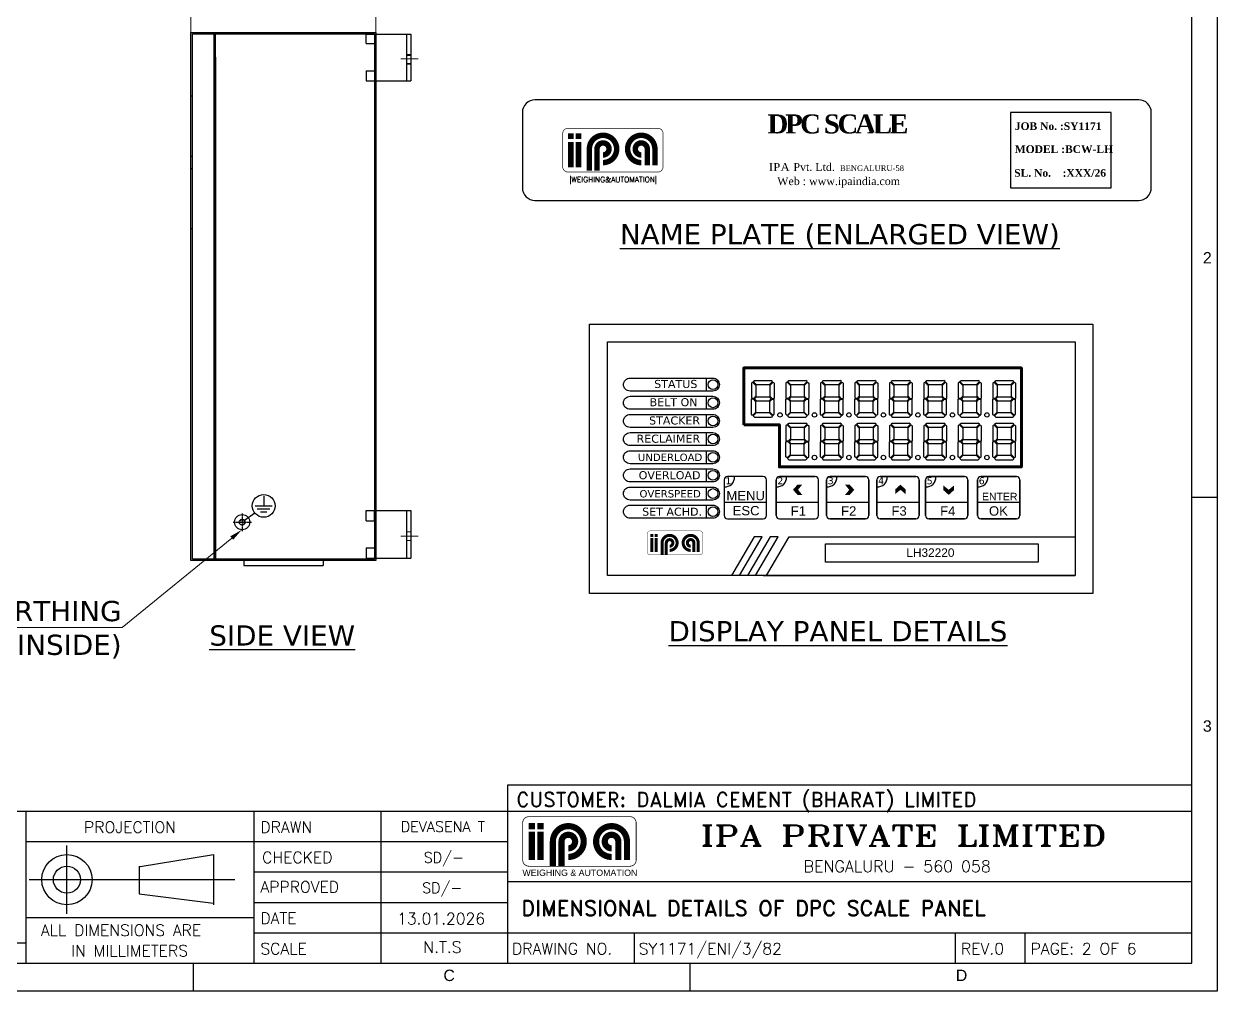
# Model space of a CAD drawing. Header units: inches. Extents: x 784 to 2184505, y 7 to 371504.
# Drawn here: x 287668 to 360582, y 275330 to 334461 of the extents above; entities that cross this region are included whole.
import ezdxf
from ezdxf.enums import TextEntityAlignment as Align
from ezdxf.lldxf.tags import DXFTag

# ---------------------------------------------------------------- set-up
doc = ezdxf.new("R2010")
doc.units = ezdxf.units.IN
doc.header["$MEASUREMENT"] = 0
doc.linetypes.add('ACAD_ISO02W100', pattern=[15, 12, -3])
doc.linetypes.add('CENTER', pattern=[2, 1.25, -0.25, 0.25, -0.25])
for name, color, linetype in [('BEM', 2, 'Continuous'), ('MITTEL', 1, 'CENTER'), ('SHEET', 10, 'Continuous'), ('UNSICHT', 3, 'HIDDEN'), ('ZUBEH', 7, 'Continuous')]:
    doc.layers.add(name, color=color, linetype=linetype)
doc.layers.add('Object', color=2, linetype='Continuous', lineweight=30)
doc.styles.add('R_RomanS', font='romans.shx', dxfattribs={"width": 0.85})
doc.styles.add('ROMAMC', font='romanc.shx', dxfattribs={"height": 7})
doc.styles.add('ROMANC', font='romanc.shx', dxfattribs={"height": 5})
doc.styles.add('ROMAND', font='romand', dxfattribs={"height": 3})
doc.styles.add('ROMANS', font='romans')
doc.styles.add('ROMANT', font='romant', dxfattribs={"width": 1.3, "height": 4})
doc.styles.get("Standard").update_dxf_attribs({"font": 'arial.ttf'})
doc.styles.add('STYLE1', font='verdana.TTF')
tags = doc.linetypes.add('HIDDEN', pattern=[0.375, 0.25, -0.125]).pattern_tags.tags
tags[6:7] = [DXFTag(74, 4), DXFTag(75, 0), DXFTag(340, '0'), DXFTag(46, 1.0), DXFTag(50, 0.0), DXFTag(44, 0.0), DXFTag(45, 0.0)]
tags[4:5] = [DXFTag(74, 4), DXFTag(75, 0), DXFTag(340, '0'), DXFTag(46, 1.0), DXFTag(50, 0.0), DXFTag(44, 0.0), DXFTag(45, 0.0)]
doc.dimstyles.get("Standard").update_dxf_attribs({"dimtxt": 0.18, "dimasz": 0.18, "dimexe": 0.18, "dimexo": 0.0625, "dimgap": 0.09, "dimtad": 0, "dimtih": 1, "dimtoh": 1, "dimdec": 4, "dimzin": 0, "dimdsep": 46, "dimtxsty": 'Standard', "dimcen": 0.09, "dimadec": 0, "dimazin": 0, "dimtfac": 1, "dimtdec": 4, "dimtofl": 0, "dimtmove": 0, "dimatfit": 3, "dimfxl": 1, "dimtolj": 1, "dimtzin": 0, "dimarcsym": 0})

# ---------------------------------------------------------------- blocks, each defined once
blk = doc.blocks.new('*D87')
at = {"layer": 'Defpoints', "color": 0}
for p in [(309176, 336543), (297878, 333937), (309176, 333937)]:
    blk.add_point(p, dxfattribs=at)
at = {"layer": 'SHEET', "color": 253, "linetype": 'Continuous', "lineweight": 9}
for p, q in [((297878, 333937), (297878, 336543)), ((309176, 333937), (309176, 336543))]:
    blk.add_line(p, q, dxfattribs=at)
at = {"layer": 'SHEET', "color": 251, "linetype": 'Continuous', "lineweight": 9}
for p, q in [((298878, 336543), (301435, 336543)), ((308176, 336543), (305619, 336543))]:
    blk.add_line(p, q, dxfattribs=at)
at = {"layer": 'SHEET', "color": 251}
for points in [[(298878, 336710), (298878, 336376), (297878, 336543)], [(308176, 336376), (308176, 336710), (309176, 336543)]]:
    blk.add_solid(points, dxfattribs=at)
at = {"layer": 'SHEET', "color": 0, "insert": (303527, 336543), "char_height": 1000, "attachment_point": 5, "style": 'R_RomanS'}
blk.add_mtext('\\A1;210', dxfattribs=at)
blk = doc.blocks.new('Erdung')
at = {"layer": 'BEM'}
for p, q in [((28.4, 34.2), (28.4, 21.8)), ((17, 21.6), (39.5, 21.6)), ((19.9, 17.7), (36.4, 17.7)), ((3, 2.7), (16.5, 12.4)), ((24, 13.5), (32.5, 13.5))]:
    blk.add_line(p, q, dxfattribs=at)
blk.add_circle((28.4, 21.5), 15, dxfattribs=at)
at = {"layer": 'MITTEL'}
for p, q in [((-12, 0), (12.1, 0)), ((0, 11.5), (0, -11.9))]:
    blk.add_line(p, q, dxfattribs=at)
at = {"layer": 'UNSICHT'}
for radius in [10, 4]:
    blk.add_circle((0, 0), radius, dxfattribs=at)
blk.add_arc((0, 0), 3.25, 257.2292, 167.6328, dxfattribs=at)
blk = doc.blocks.new('DFLKDFK')
at = {"layer": 'ZUBEH', "xscale": 2.107645082612622, "yscale": 2.107645082623166, "zscale": 2.107645082621167}
blk.add_blockref('Erdung', (50122.9, -78903), dxfattribs=at)
blk = doc.blocks.new('zw$637E')
at = {"linetype": 'Continuous', "ltscale": 10}
h = blk.add_hatch(color=0, dxfattribs=at)
h.dxf.hatch_style = 1
h.paths.add_polyline_path([(5369, 2738), (5492, 2600), (5616, 2600), (5504, 2738), (5616, 2876), (5492, 2876)])
h = blk.add_hatch(color=0, dxfattribs=at)
h.dxf.hatch_style = 1
h.paths.add_polyline_path([(6989, 2736), (6866, 2874), (6742, 2874), (6855, 2736), (6742, 2598), (6866, 2598)])
h = blk.add_hatch(color=0, dxfattribs=at)
h.dxf.hatch_style = 1
h.paths.add_polyline_path([(8206, 2871), (8068, 2747), (8068, 2623), (8206, 2736), (8344, 2623), (8344, 2747)])
h = blk.add_hatch(color=0, dxfattribs=at)
h.dxf.hatch_style = 1
h.paths.add_polyline_path([(9481, 2602), (9619, 2726), (9619, 2850), (9481, 2737), (9343, 2850), (9343, 2726)])
for p, q in [((3084, 5343), (3084, 5686)), ((3084, 4863), (3084, 5206)), ((3084, 4384), (3084, 4727)), ((3084, 3905), (3084, 4248)), ((3084, 3425), (3084, 3768)), ((3084, 2946), (3084, 3289)), ((4928, 2999), (4928, 2817)), ((5013, 3085), (5195, 3085)), ((5195, 3085), (5956, 3085)), ((6042, 2056), (6042, 2999)), ((6257, 2999), (6257, 2817)), ((6342, 3085), (6524, 3085)), ((7586, 2999), (7586, 2817)), ((7671, 3085), (7853, 3085)), ((8872, 2999), (8872, 2817)), ((8957, 3085), (9139, 3085)), ((10244, 2999), (10244, 2817)), ((10329, 3085), (10511, 3085)), ((3084, 2467), (3084, 2810)), ((3084, 1987), (3084, 2330)), ((4670, 2399), (3556, 2399)), ((6042, 2399), (4928, 2399)), ((7371, 2399), (6257, 2399)), ((8700, 2399), (7586, 2399)), ((9986, 2399), (8872, 2399)), ((11358, 2399), (10244, 2399)), ((5013, 1970), (5956, 1970)), ((4672, 469), (5270, 1498)), ((5270, 1498), (12816, 1498)), ((4585, 469), (12816, 469))]:
    blk.add_line(p, q)
at = {"color": 242, "linetype": 'Continuous', "ltscale": 10}
for p, q in [((4303, 5579), (4273, 5549)), ((4273, 5549), (4273, 5150)), ((4303, 5579), (4390, 5491)), ((4316, 5593), (4350, 5626)), ((4316, 5593), (4405, 5505)), ((4350, 5626), (4799, 5626)), ((4390, 5491), (4390, 5213)), ((4743, 5505), (4405, 5505)), ((4832, 5593), (4743, 5505)), ((4845, 5579), (4759, 5491)), ((4759, 5491), (4759, 5213)), ((4832, 5593), (4799, 5626)), ((4845, 5579), (4876, 5549)), ((4876, 5549), (4876, 5150)), ((5213, 5579), (5183, 5549)), ((5183, 5549), (5183, 5150)), ((5213, 5579), (5300, 5491)), ((5227, 5593), (5260, 5626)), ((5227, 5593), (5315, 5505)), ((5260, 5626), (5709, 5626)), ((5300, 5491), (5300, 5213)), ((5654, 5505), (5315, 5505)), ((5742, 5593), (5654, 5505)), ((5756, 5579), (5669, 5491)), ((5669, 5491), (5669, 5213)), ((5742, 5593), (5709, 5626)), ((5756, 5579), (5786, 5549)), ((5786, 5549), (5786, 5150)), ((6123, 5579), (6093, 5549)), ((6093, 5549), (6093, 5150)), ((6123, 5579), (6210, 5491)), ((6137, 5593), (6170, 5626)), ((6137, 5593), (6225, 5505)), ((6170, 5626), (6619, 5626)), ((6210, 5491), (6210, 5213)), ((6564, 5505), (6225, 5505)), ((6653, 5593), (6564, 5505)), ((6666, 5579), (6579, 5491)), ((6579, 5491), (6579, 5213)), ((6653, 5593), (6619, 5626)), ((6666, 5579), (6696, 5549)), ((6696, 5549), (6696, 5150)), ((7034, 5579), (7004, 5549)), ((7004, 5549), (7004, 5150)), ((7034, 5579), (7121, 5491)), ((7047, 5593), (7081, 5626)), ((7047, 5593), (7136, 5505)), ((7081, 5626), (7530, 5626)), ((7121, 5491), (7121, 5213)), ((7474, 5505), (7136, 5505)), ((7563, 5593), (7474, 5505)), ((7577, 5579), (7490, 5491)), ((7490, 5491), (7490, 5213)), ((7563, 5593), (7530, 5626)), ((7577, 5579), (7607, 5549)), ((7607, 5549), (7607, 5150)), ((7944, 5579), (7914, 5549)), ((7914, 5549), (7914, 5150)), ((7944, 5579), (8031, 5491)), ((7958, 5593), (7991, 5626)), ((7958, 5593), (8046, 5505)), ((7991, 5626), (8440, 5626)), ((8031, 5491), (8031, 5213)), ((8385, 5505), (8046, 5505)), ((8473, 5593), (8385, 5505)), ((8487, 5579), (8400, 5491)), ((8400, 5491), (8400, 5213)), ((8473, 5593), (8440, 5626)), ((8487, 5579), (8517, 5549)), ((8517, 5549), (8517, 5150)), ((8854, 5579), (8824, 5549)), ((8824, 5549), (8824, 5150)), ((8854, 5579), (8941, 5491)), ((8868, 5593), (8901, 5626)), ((8868, 5593), (8957, 5505)), ((8901, 5626), (9350, 5626)), ((8941, 5491), (8941, 5213)), ((9295, 5505), (8957, 5505)), ((9384, 5593), (9295, 5505)), ((9397, 5579), (9310, 5491)), ((9310, 5491), (9310, 5213)), ((9384, 5593), (9350, 5626)), ((9397, 5579), (9427, 5549)), ((9427, 5549), (9427, 5150)), ((9765, 5579), (9735, 5549)), ((9735, 5549), (9735, 5150)), ((9765, 5579), (9852, 5491)), ((9778, 5593), (9812, 5626)), ((9778, 5593), (9867, 5505)), ((9812, 5626), (10261, 5626)), ((9852, 5491), (9852, 5213)), ((10205, 5505), (9867, 5505)), ((10294, 5593), (10205, 5505)), ((10308, 5579), (10221, 5491)), ((10221, 5491), (10221, 5213)), ((10294, 5593), (10261, 5626)), ((10308, 5579), (10338, 5549)), ((10338, 5549), (10338, 5150)), ((10675, 5579), (10645, 5549)), ((10645, 5549), (10645, 5150)), ((10675, 5579), (10762, 5491)), ((10689, 5593), (10722, 5626)), ((10689, 5593), (10777, 5505)), ((10722, 5626), (11171, 5626)), ((10762, 5491), (10762, 5213)), ((11116, 5505), (10777, 5505)), ((11204, 5593), (11116, 5505)), ((11218, 5579), (11131, 5491)), ((11131, 5491), (11131, 5213)), ((11204, 5593), (11171, 5626)), ((11218, 5579), (11248, 5549)), ((11248, 5549), (11248, 5150)), ((4332, 5150), (4273, 5150)), ((4332, 5132), (4273, 5132)), ((4273, 4733), (4273, 5132)), ((4390, 5213), (4332, 5150)), ((4390, 5069), (4332, 5132)), ((4405, 5195), (4356, 5141)), ((4405, 5087), (4356, 5141)), ((4390, 4791), (4390, 5069)), ((4405, 5195), (4743, 5195)), ((4405, 5087), (4743, 5087)), ((4743, 5195), (4792, 5141)), ((4743, 5087), (4792, 5141)), ((4759, 5213), (4816, 5150)), ((4759, 5069), (4816, 5132)), ((4759, 4791), (4759, 5069)), ((4816, 5150), (4876, 5150)), ((4816, 5132), (4876, 5132)), ((4876, 4733), (4876, 5132)), ((5243, 5150), (5183, 5150)), ((5243, 5132), (5183, 5132)), ((5183, 4733), (5183, 5132)), ((5300, 5213), (5243, 5150)), ((5300, 5069), (5243, 5132)), ((5315, 5195), (5267, 5141)), ((5315, 5087), (5267, 5141)), ((5300, 4791), (5300, 5069)), ((5315, 5195), (5654, 5195)), ((5315, 5087), (5654, 5087)), ((5654, 5195), (5702, 5141)), ((5654, 5087), (5702, 5141)), ((5669, 5213), (5726, 5150)), ((5669, 5069), (5726, 5132)), ((5669, 4791), (5669, 5069)), ((5726, 5150), (5786, 5150)), ((5726, 5132), (5786, 5132)), ((5786, 4733), (5786, 5132)), ((6153, 5150), (6093, 5150)), ((6153, 5132), (6093, 5132)), ((6093, 4733), (6093, 5132)), ((6210, 5213), (6153, 5150)), ((6210, 5069), (6153, 5132)), ((6225, 5195), (6177, 5141)), ((6225, 5087), (6177, 5141)), ((6210, 4791), (6210, 5069)), ((6225, 5195), (6564, 5195)), ((6225, 5087), (6564, 5087)), ((6564, 5195), (6613, 5141)), ((6564, 5087), (6613, 5141)), ((6579, 5213), (6636, 5150)), ((6579, 5069), (6636, 5132)), ((6579, 4791), (6579, 5069)), ((6636, 5150), (6696, 5150)), ((6636, 5132), (6696, 5132)), ((6696, 4733), (6696, 5132)), ((7064, 5150), (7004, 5150)), ((7064, 5132), (7004, 5132)), ((7004, 4733), (7004, 5132)), ((7121, 5213), (7064, 5150)), ((7121, 5069), (7064, 5132)), ((7136, 5195), (7087, 5141)), ((7136, 5087), (7087, 5141)), ((7121, 4791), (7121, 5069)), ((7136, 5195), (7474, 5195)), ((7136, 5087), (7474, 5087)), ((7474, 5195), (7523, 5141)), ((7474, 5087), (7523, 5141)), ((7490, 5213), (7547, 5150)), ((7490, 5069), (7547, 5132)), ((7490, 4791), (7490, 5069)), ((7547, 5150), (7607, 5150)), ((7547, 5132), (7607, 5132)), ((7607, 4733), (7607, 5132)), ((7974, 5150), (7914, 5150)), ((7974, 5132), (7914, 5132)), ((7914, 4733), (7914, 5132)), ((8031, 5213), (7974, 5150)), ((8031, 5069), (7974, 5132)), ((8046, 5195), (7998, 5141)), ((8046, 5087), (7998, 5141)), ((8031, 4791), (8031, 5069)), ((8046, 5195), (8385, 5195)), ((8046, 5087), (8385, 5087)), ((8385, 5195), (8433, 5141)), ((8385, 5087), (8433, 5141)), ((8400, 5213), (8457, 5150)), ((8400, 5069), (8457, 5132)), ((8400, 4791), (8400, 5069)), ((8457, 5150), (8517, 5150)), ((8457, 5132), (8517, 5132)), ((8517, 4733), (8517, 5132)), ((8884, 5150), (8824, 5150)), ((8884, 5132), (8824, 5132)), ((8824, 4733), (8824, 5132)), ((8941, 5213), (8884, 5150)), ((8941, 5069), (8884, 5132)), ((8957, 5195), (8908, 5141)), ((8957, 5087), (8908, 5141)), ((8941, 4791), (8941, 5069)), ((8957, 5195), (9295, 5195)), ((8957, 5087), (9295, 5087)), ((9295, 5195), (9344, 5141)), ((9295, 5087), (9344, 5141)), ((9310, 5213), (9367, 5150)), ((9310, 5069), (9367, 5132)), ((9310, 4791), (9310, 5069)), ((9367, 5150), (9427, 5150)), ((9367, 5132), (9427, 5132)), ((9427, 4733), (9427, 5132)), ((9795, 5150), (9735, 5150)), ((9795, 5132), (9735, 5132)), ((9735, 4733), (9735, 5132)), ((9852, 5213), (9795, 5150)), ((9852, 5069), (9795, 5132)), ((9867, 5195), (9818, 5141)), ((9867, 5087), (9818, 5141)), ((9852, 4791), (9852, 5069)), ((9867, 5195), (10205, 5195)), ((9867, 5087), (10205, 5087)), ((10205, 5195), (10254, 5141)), ((10205, 5087), (10254, 5141)), ((10221, 5213), (10278, 5150)), ((10221, 5069), (10278, 5132)), ((10221, 4791), (10221, 5069)), ((10278, 5150), (10338, 5150)), ((10278, 5132), (10338, 5132)), ((10338, 4733), (10338, 5132)), ((10705, 5150), (10645, 5150)), ((10705, 5132), (10645, 5132)), ((10645, 4733), (10645, 5132)), ((10762, 5213), (10705, 5150)), ((10762, 5069), (10705, 5132)), ((10777, 5195), (10729, 5141)), ((10777, 5087), (10729, 5141)), ((10762, 4791), (10762, 5069)), ((10777, 5195), (11116, 5195)), ((10777, 5087), (11116, 5087)), ((11116, 5195), (11164, 5141)), ((11116, 5087), (11164, 5141)), ((11131, 5213), (11188, 5150)), ((11131, 5069), (11188, 5132)), ((11131, 4791), (11131, 5069)), ((11188, 5150), (11248, 5150)), ((11188, 5132), (11248, 5132)), ((11248, 4733), (11248, 5132)), ((4303, 4703), (4273, 4733)), ((4303, 4703), (4390, 4791)), ((4316, 4689), (4405, 4777)), ((4405, 4777), (4743, 4777)), ((4832, 4689), (4743, 4777)), ((4845, 4703), (4759, 4791)), ((4845, 4703), (4876, 4733)), ((5213, 4703), (5183, 4733)), ((5213, 4703), (5300, 4791)), ((5227, 4689), (5315, 4777)), ((5315, 4777), (5654, 4777)), ((5742, 4689), (5654, 4777)), ((5756, 4703), (5669, 4791)), ((5756, 4703), (5786, 4733)), ((6123, 4703), (6093, 4733)), ((6123, 4703), (6210, 4791)), ((6137, 4689), (6225, 4777)), ((6225, 4777), (6564, 4777)), ((6653, 4689), (6564, 4777)), ((6666, 4703), (6579, 4791)), ((6666, 4703), (6696, 4733)), ((7034, 4703), (7004, 4733)), ((7034, 4703), (7121, 4791)), ((7047, 4689), (7136, 4777)), ((7136, 4777), (7474, 4777)), ((7563, 4689), (7474, 4777)), ((7577, 4703), (7490, 4791)), ((7577, 4703), (7607, 4733)), ((7944, 4703), (7914, 4733)), ((7944, 4703), (8031, 4791)), ((7958, 4689), (8046, 4777)), ((8046, 4777), (8385, 4777)), ((8473, 4689), (8385, 4777)), ((8487, 4703), (8400, 4791)), ((8487, 4703), (8517, 4733)), ((8854, 4703), (8824, 4733)), ((8854, 4703), (8941, 4791)), ((8868, 4689), (8957, 4777)), ((8957, 4777), (9295, 4777)), ((9384, 4689), (9295, 4777)), ((9397, 4703), (9310, 4791)), ((9397, 4703), (9427, 4733)), ((9765, 4703), (9735, 4733)), ((9765, 4703), (9852, 4791)), ((9778, 4689), (9867, 4777)), ((9867, 4777), (10205, 4777)), ((10294, 4689), (10205, 4777)), ((10308, 4703), (10221, 4791)), ((10308, 4703), (10338, 4733)), ((10675, 4703), (10645, 4733)), ((10675, 4703), (10762, 4791)), ((10689, 4689), (10777, 4777)), ((10777, 4777), (11116, 4777)), ((11204, 4689), (11116, 4777)), ((11218, 4703), (11131, 4791)), ((11218, 4703), (11248, 4733)), ((4316, 4689), (4350, 4656)), ((4350, 4656), (4799, 4656)), ((4832, 4689), (4799, 4656)), ((5213, 4454), (5183, 4423)), ((5183, 4423), (5183, 4024)), ((5213, 4454), (5300, 4365)), ((5227, 4689), (5260, 4656)), ((5227, 4467), (5260, 4501)), ((5227, 4467), (5315, 4379)), ((5260, 4656), (5709, 4656)), ((5260, 4501), (5709, 4501)), ((5742, 4467), (5654, 4379)), ((5756, 4454), (5669, 4365)), ((5742, 4689), (5709, 4656)), ((5742, 4467), (5709, 4501)), ((5756, 4454), (5786, 4423)), ((5786, 4423), (5786, 4024)), ((6123, 4454), (6093, 4423)), ((6093, 4423), (6093, 4024)), ((6123, 4454), (6210, 4365)), ((6137, 4689), (6170, 4656)), ((6137, 4467), (6170, 4501)), ((6137, 4467), (6225, 4379)), ((6170, 4656), (6619, 4656)), ((6170, 4501), (6619, 4501)), ((6653, 4467), (6564, 4379)), ((6666, 4454), (6579, 4365)), ((6653, 4689), (6619, 4656)), ((6653, 4467), (6619, 4501)), ((6666, 4454), (6696, 4423)), ((6696, 4423), (6696, 4024)), ((7034, 4454), (7004, 4423)), ((7004, 4423), (7004, 4024)), ((7034, 4454), (7121, 4365)), ((7047, 4689), (7081, 4656)), ((7047, 4467), (7081, 4501)), ((7047, 4467), (7136, 4379)), ((7081, 4656), (7530, 4656)), ((7081, 4501), (7530, 4501)), ((7563, 4467), (7474, 4379)), ((7577, 4454), (7490, 4365)), ((7563, 4689), (7530, 4656)), ((7563, 4467), (7530, 4501)), ((7577, 4454), (7607, 4423)), ((7607, 4423), (7607, 4024)), ((7944, 4454), (7914, 4423)), ((7914, 4423), (7914, 4024)), ((7944, 4454), (8031, 4365)), ((7958, 4689), (7991, 4656)), ((7958, 4467), (7991, 4501)), ((7958, 4467), (8046, 4379)), ((7991, 4656), (8440, 4656)), ((7991, 4501), (8440, 4501)), ((8473, 4467), (8385, 4379)), ((8487, 4454), (8400, 4365)), ((8473, 4689), (8440, 4656)), ((8473, 4467), (8440, 4501)), ((8487, 4454), (8517, 4423)), ((8517, 4423), (8517, 4024)), ((8854, 4454), (8824, 4423)), ((8824, 4423), (8824, 4024)), ((8854, 4454), (8941, 4365)), ((8868, 4689), (8901, 4656)), ((8868, 4467), (8901, 4501)), ((8868, 4467), (8957, 4379)), ((8901, 4656), (9350, 4656)), ((8901, 4501), (9350, 4501)), ((9384, 4467), (9295, 4379)), ((9397, 4454), (9310, 4365)), ((9384, 4689), (9350, 4656)), ((9384, 4467), (9350, 4501)), ((9397, 4454), (9427, 4423)), ((9427, 4423), (9427, 4024)), ((9765, 4454), (9735, 4423)), ((9735, 4423), (9735, 4024)), ((9765, 4454), (9852, 4365)), ((9778, 4689), (9812, 4656)), ((9778, 4467), (9812, 4501)), ((9778, 4467), (9867, 4379)), ((9812, 4656), (10261, 4656)), ((9812, 4501), (10261, 4501)), ((10294, 4467), (10205, 4379)), ((10308, 4454), (10221, 4365)), ((10294, 4689), (10261, 4656)), ((10294, 4467), (10261, 4501)), ((10308, 4454), (10338, 4423)), ((10338, 4423), (10338, 4024)), ((10675, 4454), (10645, 4423)), ((10645, 4423), (10645, 4024)), ((10675, 4454), (10762, 4365)), ((10689, 4689), (10722, 4656)), ((10689, 4467), (10722, 4501)), ((10689, 4467), (10777, 4379)), ((10722, 4656), (11171, 4656)), ((10722, 4501), (11171, 4501)), ((11204, 4467), (11116, 4379)), ((11218, 4454), (11131, 4365)), ((11204, 4689), (11171, 4656)), ((11204, 4467), (11171, 4501)), ((11218, 4454), (11248, 4423)), ((11248, 4423), (11248, 4024)), ((5300, 4365), (5300, 4087)), ((5654, 4379), (5315, 4379)), ((5669, 4365), (5669, 4087)), ((6210, 4365), (6210, 4087)), ((6564, 4379), (6225, 4379)), ((6579, 4365), (6579, 4087)), ((7121, 4365), (7121, 4087)), ((7474, 4379), (7136, 4379)), ((7490, 4365), (7490, 4087)), ((8031, 4365), (8031, 4087)), ((8385, 4379), (8046, 4379)), ((8400, 4365), (8400, 4087)), ((8941, 4365), (8941, 4087)), ((9295, 4379), (8957, 4379)), ((9310, 4365), (9310, 4087)), ((9852, 4365), (9852, 4087)), ((10205, 4379), (9867, 4379)), ((10221, 4365), (10221, 4087)), ((10762, 4365), (10762, 4087)), ((11116, 4379), (10777, 4379)), ((11131, 4365), (11131, 4087)), ((5243, 4024), (5183, 4024)), ((5243, 4007), (5183, 4007)), ((5183, 3608), (5183, 4007)), ((5300, 4087), (5243, 4024)), ((5300, 3944), (5243, 4007)), ((5315, 4069), (5267, 4015)), ((5315, 3962), (5267, 4015)), ((5300, 3665), (5300, 3944)), ((5315, 4069), (5654, 4069)), ((5315, 3962), (5654, 3962)), ((5654, 4069), (5702, 4015)), ((5654, 3962), (5702, 4015)), ((5669, 4087), (5726, 4024)), ((5669, 3944), (5726, 4007)), ((5669, 3665), (5669, 3944)), ((5726, 4024), (5786, 4024)), ((5726, 4007), (5786, 4007)), ((5786, 3608), (5786, 4007)), ((6153, 4024), (6093, 4024)), ((6153, 4007), (6093, 4007)), ((6093, 3608), (6093, 4007)), ((6210, 4087), (6153, 4024)), ((6210, 3944), (6153, 4007)), ((6225, 4069), (6177, 4015)), ((6225, 3962), (6177, 4015)), ((6210, 3665), (6210, 3944)), ((6225, 4069), (6564, 4069)), ((6225, 3962), (6564, 3962)), ((6564, 4069), (6613, 4015)), ((6564, 3962), (6613, 4015)), ((6579, 4087), (6636, 4024)), ((6579, 3944), (6636, 4007)), ((6579, 3665), (6579, 3944)), ((6636, 4024), (6696, 4024)), ((6636, 4007), (6696, 4007)), ((6696, 3608), (6696, 4007)), ((7064, 4024), (7004, 4024)), ((7064, 4007), (7004, 4007)), ((7004, 3608), (7004, 4007)), ((7121, 4087), (7064, 4024)), ((7121, 3944), (7064, 4007)), ((7136, 4069), (7087, 4015)), ((7136, 3962), (7087, 4015)), ((7121, 3665), (7121, 3944)), ((7136, 4069), (7474, 4069)), ((7136, 3962), (7474, 3962)), ((7474, 4069), (7523, 4015)), ((7474, 3962), (7523, 4015)), ((7490, 4087), (7547, 4024)), ((7490, 3944), (7547, 4007)), ((7490, 3665), (7490, 3944)), ((7547, 4024), (7607, 4024)), ((7547, 4007), (7607, 4007)), ((7607, 3608), (7607, 4007)), ((7974, 4024), (7914, 4024)), ((7974, 4007), (7914, 4007)), ((7914, 3608), (7914, 4007)), ((8031, 4087), (7974, 4024)), ((8031, 3944), (7974, 4007)), ((8046, 4069), (7998, 4015)), ((8046, 3962), (7998, 4015)), ((8031, 3665), (8031, 3944)), ((8046, 4069), (8385, 4069)), ((8046, 3962), (8385, 3962)), ((8385, 4069), (8433, 4015)), ((8385, 3962), (8433, 4015)), ((8400, 4087), (8457, 4024)), ((8400, 3944), (8457, 4007)), ((8400, 3665), (8400, 3944)), ((8457, 4024), (8517, 4024)), ((8457, 4007), (8517, 4007)), ((8517, 3608), (8517, 4007)), ((8884, 4024), (8824, 4024)), ((8884, 4007), (8824, 4007)), ((8824, 3608), (8824, 4007)), ((8941, 4087), (8884, 4024)), ((8941, 3944), (8884, 4007)), ((8957, 4069), (8908, 4015)), ((8957, 3962), (8908, 4015)), ((8941, 3665), (8941, 3944)), ((8957, 4069), (9295, 4069)), ((8957, 3962), (9295, 3962)), ((9295, 4069), (9344, 4015)), ((9295, 3962), (9344, 4015)), ((9310, 4087), (9367, 4024)), ((9310, 3944), (9367, 4007)), ((9310, 3665), (9310, 3944)), ((9367, 4024), (9427, 4024)), ((9367, 4007), (9427, 4007)), ((9427, 3608), (9427, 4007)), ((9795, 4024), (9735, 4024)), ((9795, 4007), (9735, 4007)), ((9735, 3608), (9735, 4007)), ((9852, 4087), (9795, 4024)), ((9852, 3944), (9795, 4007)), ((9867, 4069), (9818, 4015)), ((9867, 3962), (9818, 4015)), ((9852, 3665), (9852, 3944)), ((9867, 4069), (10205, 4069)), ((9867, 3962), (10205, 3962)), ((10205, 4069), (10254, 4015)), ((10205, 3962), (10254, 4015)), ((10221, 4087), (10278, 4024)), ((10221, 3944), (10278, 4007)), ((10221, 3665), (10221, 3944)), ((10278, 4024), (10338, 4024)), ((10278, 4007), (10338, 4007)), ((10338, 3608), (10338, 4007)), ((10705, 4024), (10645, 4024)), ((10705, 4007), (10645, 4007)), ((10645, 3608), (10645, 4007)), ((10762, 4087), (10705, 4024)), ((10762, 3944), (10705, 4007)), ((10777, 4069), (10729, 4015)), ((10777, 3962), (10729, 4015)), ((10762, 3665), (10762, 3944)), ((10777, 4069), (11116, 4069)), ((10777, 3962), (11116, 3962)), ((11116, 4069), (11164, 4015)), ((11116, 3962), (11164, 4015)), ((11131, 4087), (11188, 4024)), ((11131, 3944), (11188, 4007)), ((11131, 3665), (11131, 3944)), ((11188, 4024), (11248, 4024)), ((11188, 4007), (11248, 4007)), ((11248, 3608), (11248, 4007)), ((5213, 3577), (5183, 3608)), ((5213, 3577), (5300, 3665)), ((5227, 3564), (5315, 3651)), ((5227, 3564), (5260, 3530)), ((5260, 3530), (5709, 3530)), ((5315, 3651), (5654, 3651)), ((5742, 3564), (5654, 3651)), ((5756, 3577), (5669, 3665)), ((5742, 3564), (5709, 3530)), ((5756, 3577), (5786, 3608)), ((6123, 3577), (6093, 3608)), ((6123, 3577), (6210, 3665)), ((6137, 3564), (6225, 3651)), ((6137, 3564), (6170, 3530)), ((6170, 3530), (6619, 3530)), ((6225, 3651), (6564, 3651)), ((6653, 3564), (6564, 3651)), ((6666, 3577), (6579, 3665)), ((6653, 3564), (6619, 3530)), ((6666, 3577), (6696, 3608)), ((7034, 3577), (7004, 3608)), ((7034, 3577), (7121, 3665)), ((7047, 3564), (7136, 3651)), ((7047, 3564), (7081, 3530)), ((7081, 3530), (7530, 3530)), ((7136, 3651), (7474, 3651)), ((7563, 3564), (7474, 3651)), ((7577, 3577), (7490, 3665)), ((7563, 3564), (7530, 3530)), ((7577, 3577), (7607, 3608)), ((7944, 3577), (7914, 3608)), ((7944, 3577), (8031, 3665)), ((7958, 3564), (8046, 3651)), ((7958, 3564), (7991, 3530)), ((7991, 3530), (8440, 3530)), ((8046, 3651), (8385, 3651)), ((8473, 3564), (8385, 3651)), ((8487, 3577), (8400, 3665)), ((8473, 3564), (8440, 3530)), ((8487, 3577), (8517, 3608)), ((8854, 3577), (8824, 3608)), ((8854, 3577), (8941, 3665)), ((8868, 3564), (8957, 3651)), ((8868, 3564), (8901, 3530)), ((8901, 3530), (9350, 3530)), ((8957, 3651), (9295, 3651)), ((9384, 3564), (9295, 3651)), ((9397, 3577), (9310, 3665)), ((9384, 3564), (9350, 3530)), ((9397, 3577), (9427, 3608)), ((9765, 3577), (9735, 3608)), ((9765, 3577), (9852, 3665)), ((9778, 3564), (9867, 3651)), ((9778, 3564), (9812, 3530)), ((9812, 3530), (10261, 3530)), ((9867, 3651), (10205, 3651)), ((10294, 3564), (10205, 3651)), ((10308, 3577), (10221, 3665)), ((10294, 3564), (10261, 3530)), ((10308, 3577), (10338, 3608)), ((10675, 3577), (10645, 3608)), ((10675, 3577), (10762, 3665)), ((10689, 3564), (10777, 3651)), ((10689, 3564), (10722, 3530)), ((10722, 3530), (11171, 3530)), ((10777, 3651), (11116, 3651)), ((11204, 3564), (11116, 3651)), ((11218, 3577), (11131, 3665)), ((11204, 3564), (11171, 3530)), ((11218, 3577), (11248, 3608))]:
    blk.add_line(p, q, dxfattribs=at)
for points in [[(0, 7111), (13285, 7111), (13285, 0), (0, 0)], [(469, 6642), (12816, 6642), (12816, 469), (469, 469)], [(6226, 1313), (11839, 1313), (11839, 829), (6226, 829)]]:
    blk.add_lwpolyline(points, close=True)
for points in [[(1067, 5686), (3256, 5686, -0.414214), (3427, 5514, -0.414214), (3256, 5343), (1067, 5343, -0.414214), (896, 5514, -0.414214)], [(1067, 5686), (3256, 5686, -0.414214), (3427, 5514, -0.414214), (3256, 5343), (1067, 5343, -0.414214), (896, 5514, -0.414214)], [(1067, 5206), (3256, 5206, -0.414214), (3427, 5035, -0.414214), (3256, 4863), (1067, 4863, -0.414214), (896, 5035, -0.414214)], [(1067, 5206), (3256, 5206, -0.414214), (3427, 5035, -0.414214), (3256, 4863), (1067, 4863, -0.414214), (896, 5035, -0.414214)], [(1067, 4727), (3256, 4727, -0.414214), (3427, 4555, -0.414214), (3256, 4384), (1067, 4384, -0.414214), (896, 4555, -0.414214)], [(1067, 4727), (3256, 4727, -0.414214), (3427, 4555, -0.414214), (3256, 4384), (1067, 4384, -0.414214), (896, 4555, -0.414214)], [(1067, 4248), (3256, 4248, -0.414214), (3427, 4076, -0.414214), (3256, 3905), (1067, 3905, -0.414214), (896, 4076, -0.414214)], [(1067, 4248), (3256, 4248, -0.414214), (3427, 4076, -0.414214), (3256, 3905), (1067, 3905, -0.414214), (896, 4076, -0.414214)], [(1067, 3768), (3256, 3768, -0.414214), (3427, 3597, -0.414214), (3256, 3425), (1067, 3425, -0.414214), (896, 3597, -0.414214)], [(1067, 3768), (3256, 3768, -0.414214), (3427, 3597, -0.414214), (3256, 3425), (1067, 3425, -0.414214), (896, 3597, -0.414214)], [(1067, 3289), (3256, 3289, -0.414214), (3427, 3118, -0.414214), (3256, 2946), (1067, 2946, -0.414214), (896, 3118, -0.414214)], [(1067, 3289), (3256, 3289, -0.414214), (3427, 3118, -0.414214), (3256, 2946), (1067, 2946, -0.414214), (896, 3118, -0.414214)], [(1067, 2810), (3256, 2810, -0.414214), (3427, 2638, -0.414214), (3256, 2467), (1067, 2467, -0.414214), (896, 2638, -0.414214)], [(1067, 2810), (3256, 2810, -0.414214), (3427, 2638, -0.414214), (3256, 2467), (1067, 2467, -0.414214), (896, 2638, -0.414214)], [(1067, 2330), (3256, 2330, -0.414214), (3427, 2159, -0.414214), (3256, 1987), (1067, 1987, -0.414214), (896, 2159, -0.414214)], [(1067, 2330), (3256, 2330, -0.414214), (3427, 2159, -0.414214), (3256, 1987), (1067, 1987, -0.414214), (896, 2159, -0.414214)]]:
    blk.add_lwpolyline(points, format="xyb", close=True)
at = {"lineweight": 106}
blk.add_lwpolyline([(4070, 4456), (4070, 5956), (11401, 5956), (11401, 3341), (5013, 3341), (5013, 4456)], close=True, dxfattribs=at)
for points in [[(3556, 2817, 0.476071), (3823, 3085), (3641, 3085, 0.414214), (3556, 2999), (3556, 2817), (3556, 2056, 0.414214), (3641, 1970), (4585, 1970, 0.414214), (4670, 2056), (4670, 2999, 0.414214), (4585, 3085), (3823, 3085)], [(4928, 2817, 0.476071), (5195, 3085), (5013, 3085, 0.414214), (4928, 2999), (4928, 2817), (4928, 2056, 0.414214), (5013, 1970), (5956, 1970, 0.414214), (6042, 2056), (6042, 2999, 0.414214), (5956, 3085), (5195, 3085)], [(6257, 2817, 0.476071), (6524, 3085), (6342, 3085, 0.414214), (6257, 2999), (6257, 2817), (6257, 2056, 0.414214), (6342, 1970), (7285, 1970, 0.414214), (7371, 2056), (7371, 2999, 0.414214), (7285, 3085), (6524, 3085)], [(7586, 2817, 0.476071), (7853, 3085), (7671, 3085, 0.414214), (7586, 2999), (7586, 2817), (7586, 2056, 0.414214), (7671, 1970), (8614, 1970, 0.414214), (8700, 2056), (8700, 2999, 0.414214), (8614, 3085), (7853, 3085)], [(8872, 2817, 0.476071), (9139, 3085), (8957, 3085, 0.414214), (8872, 2999), (8872, 2817), (8872, 2056, 0.414214), (8957, 1970), (9901, 1970, 0.414214), (9986, 2056), (9986, 2999, 0.414214), (9901, 3085), (9139, 3085)], [(10244, 2817, 0.476071), (10511, 3085), (10329, 3085, 0.414214), (10244, 2999), (10244, 2817), (10244, 2056, 0.414214), (10329, 1970), (11272, 1970, 0.414214), (11358, 2056), (11358, 2999, 0.414214), (11272, 3085), (10511, 3085)]]:
    blk.add_lwpolyline(points, format="xyb")
for points in [[(4928, 2056), (4928, 2999)], [(6257, 2056), (6257, 2999)], [(6342, 3085), (7285, 3085)], [(7371, 2999), (7371, 2056)], [(7586, 2056), (7586, 2999)], [(7671, 3085), (8614, 3085)], [(8700, 2999), (8700, 2056)], [(8872, 2056), (8872, 2999)], [(8957, 3085), (9901, 3085)], [(9986, 2999), (9986, 2056)], [(10244, 2056), (10244, 2999)], [(10329, 3085), (11272, 3085)], [(11358, 2999), (11358, 2056)], [(7285, 1970), (6342, 1970)], [(8614, 1970), (7671, 1970)], [(9901, 1970), (8957, 1970)], [(3962, 469), (4558, 1498), (4349, 1498), (3748, 469)], [(4379, 469), (4976, 1498), (4766, 1498), (4166, 469)]]:
    blk.add_lwpolyline(points)
at = {"color": 250}
blk.add_lwpolyline([(11272, 1970), (10329, 1970)], dxfattribs=at)
for centre in [(3256, 5514), (3256, 5035), (3256, 4555), (3256, 4076), (3256, 3597), (3256, 3118), (3256, 2638), (3256, 2159)]:
    blk.add_circle(centre, 129)
at = {"color": 242, "linetype": 'Continuous', "ltscale": 10}
for centre in [(5027, 4715), (5938, 4715), (6848, 4715), (7758, 4715), (8669, 4715), (9579, 4715), (10489, 4715), (5938, 3590), (6848, 3590), (7758, 3590), (8669, 3590), (9579, 3590), (10489, 3590)]:
    blk.add_circle(centre, 57.5, dxfattribs=at)
for centre, radius, start, end in [((5013, 2999), 85.7, 90, 180), ((4953, 3059), 244, 264.0845, 5.9155), ((5956, 2999), 85.7, 0, 90), ((6342, 2999), 85.7, 90, 180), ((6282, 3059), 244, 264.0845, 5.9155), ((7285, 2999), 85.7, 0, 90), ((7671, 2999), 85.7, 90, 180), ((7611, 3059), 244, 264.0845, 5.9155), ((8614, 2999), 85.7, 0, 90), ((8957, 2999), 85.7, 90, 180), ((8897, 3059), 244, 264.0845, 5.9155), ((9901, 2999), 85.7, 0, 90), ((10329, 2999), 85.7, 90, 180), ((10269, 3059), 244, 264.0845, 5.9155), ((11272, 2999), 85.7, 0, 90), ((5013, 2056), 85.7, 180, 270), ((5956, 2056), 85.7, 270, 0), ((6342, 2056), 85.7, 180, 270), ((7285, 2056), 85.7, 270, 0), ((7671, 2056), 85.7, 180, 270), ((8614, 2056), 85.7, 270, 0), ((8957, 2056), 85.7, 180, 270), ((9901, 2056), 85.7, 270, 0), ((10329, 2056), 85.7, 180, 270), ((11272, 2056), 85.7, 270, 0)]:
    blk.add_arc(centre, radius, start, end)
at = {"layer": 'SHEET', "color": 150, "linetype": 'Continuous', "const_width": 9.52}
blk.add_lwpolyline([(2906, 1654), (1606, 1654, 0.414214), (1526, 1575), (1526, 1096, 0.414214), (1606, 1017), (2906, 1017, 0.414214), (2985, 1096), (2985, 1575, 0.414214)], format="xyb", close=True, dxfattribs=at)
at = {"layer": 'SHEET', "color": 150, "linetype": 'Continuous', "const_width": 79.4}
for points in [[(1645, 1493), (1645, 1572)], [(1756, 1493), (1756, 1572)], [(1645, 1096), (1645, 1461)], [(1756, 1096), (1756, 1461)], [(1914, 1017), (1914, 1334)]]:
    blk.add_lwpolyline(points, dxfattribs=at)
for points in [[(1914, 1334, -2.414214), (2113, 1136, 0.048516)], [(2026, 1017), (2026, 1334, -2.414214), (2113, 1247, 1.711817)], [(2867, 1096), (2867, 1334, 2.414214), (2668, 1136, 0.362037)], [(2756, 1096), (2756, 1334, 2.414214), (2668, 1247, 0.312193)]]:
    blk.add_lwpolyline(points, format="xyb", dxfattribs=at)
at = {"color": 0, "linetype": 'Continuous', "ltscale": 10, "style": 'STYLE1'}
for s, height, p in [('STATUS', 212.7, (1705, 5426)), ('BELT ON', 212.7, (1584, 4944)), ('STACKER', 212.7, (1571, 4462)), ('RECLAIMER', 212.7, (1240, 3980)), ('UNDERLOAD', 194.3, (1276, 3498)), ('OVERLOAD', 212.7, (1296, 3016)), ('OVERSPEED', 194.3, (1318, 2535)), ('SET ACHD.', 212.7, (1388, 2053))]:
    blk.add_text(s, height=height, dxfattribs=at).set_placement(p)
at = {"color": 255, "linetype": 'Continuous', "ltscale": 10, "style": 'STYLE1'}
for s, p in [('1', (3586, 2885)), ('2', (4958, 2885)), ('3', (6287, 2885)), ('4', (7616, 2885)), ('5', (8902, 2885)), ('6', (10274, 2885))]:
    blk.add_text(s, height=180, dxfattribs=at).set_placement(p)
at = {"color": 255}
for s, height, p in [('MENU', 247.5, (3612, 2459)), ('ENTER', 198, (10360, 2459)), ('ESC', 247.5, (3777, 2062)), ('F1', 247.5, (5311, 2054)), ('F2', 247.5, (6640, 2054)), ('F3', 247.5, (7969, 2054)), ('F4', 247.5, (9255, 2054)), ('OK', 247.5, (10544, 2054))]:
    blk.add_text(s, height=height, dxfattribs=at).set_placement(p)
at = {"insert": (6488, 1190), "char_height": 224.4, "width": 5019.22, "attachment_point": 1}
blk.add_mtext('\\pxqc;{\\C0;LH32220}', dxfattribs=at)

msp = doc.modelspace()

# ---------------------------------------------------------------- linework, layer by layer
at = {"color": 7, "ltscale": 5}
for p, q in [((297878.11176, 333251.35383, 6066.45786), (297878.11176, 333937.35296, 6066.45786)), ((297964.19102, 333168.01121, 6066.45786), (297964.19102, 333851.2737, 6066.45786)), ((299298.41945, 333245.57354, 6066.45786), (299298.41945, 333873.92546, 6066.45786)), ((299384.49871, 333251.63142, 6066.45786), (299384.49871, 333873.92546, 6066.45786)), ((308589.1253, 333250.40865, 6066.45786), (309089.9346, 333250.40865, 6066.45786)), ((308589.1253, 331592.26745, 6066.45786), (309089.9346, 331592.26745, 6066.45786)), ((308589.1253, 331592.26745, 6066.45786), (308589.1253, 330968.75063, 6066.45786)), ((308589.1253, 304085.07119, 6066.45786), (309089.9346, 304085.07119, 6066.45786)), ((309089.9346, 304085.07119, 6066.45786), (309089.9346, 304708.588, 6066.45786)), ((308589.1253, 302426.92999, 6066.45786), (309089.9346, 302426.92999, 6066.45786)), ((308589.1253, 302426.92999, 6066.45786), (308589.1253, 301803.41317, 6066.45786)), ((309089.9346, 302426.92999, 6066.45786), (309089.9346, 301803.41317, 6066.45786))]:
    msp.add_line(p, q, dxfattribs=at)
at = {"color": 0, "ltscale": 20}
for p, q in [((299298.41945, 301654.27022, 6066.45786), (299298.41945, 333937.35296, 6066.45786)), ((299298.41945, 333873.92546, 6066.45786), (299298.41945, 333937.35296, 6066.45786)), ((299384.49871, 301654.27022, 6066.45786), (299384.49871, 333937.35296, 6066.45786)), ((299384.49871, 333873.92546, 6066.45786), (299384.49871, 333937.35296, 6066.45786)), ((308589.1253, 333826.39142, 6066.45786), (311318.86654, 333826.39142, 6066.45786)), ((308589.1253, 333250.40865, 6066.45786), (308589.1253, 333826.39142, 6066.45786)), ((311049.86887, 333826.39142, 6066.45786), (311049.86887, 330968.75063, 6066.45786)), ((311049.86887, 333826.39142, 6066.45786), (311049.86887, 330968.75063, 6066.45786)), ((311318.86654, 333826.39142, 6066.45786), (311318.86654, 330968.75063, 6066.45786)), ((311318.86654, 333826.39142, 6066.45786), (311318.86654, 330968.75063, 6066.45786)), ((299384.49871, 332428.65071, 6066.45786), (299384.49871, 301654.27022, 6066.45786)), ((308589.1253, 330968.75063, 6066.45786), (311318.86654, 330968.75063, 6066.45786)), ((308589.1253, 304708.588, 6066.45786), (311318.86654, 304708.588, 6066.45786)), ((308589.1253, 304085.07119, 6066.45786), (308589.1253, 304708.588, 6066.45786)), ((311049.86887, 304708.588, 6066.45786), (311049.86887, 301803.41317, 6066.45786)), ((311318.86654, 304708.588, 6066.45786), (311318.86654, 301803.41317, 6066.45786)), ((303527.06281, 301654.27022, 6066.45786), (301106.08379, 301654.27022, 6066.45786)), ((301106.08379, 301654.27022, 6066.45786), (301106.08379, 301340.06798, 6066.45786)), ((305948.04183, 301654.27022, 6066.45786), (303527.06281, 301654.27022, 6066.45786)), ((305948.04183, 301654.27022, 6066.45786), (305948.04183, 301340.06798, 6066.45786)), ((308589.1253, 301803.41317, 6066.45786), (311318.86654, 301803.41317, 6066.45786))]:
    msp.add_line(p, q, dxfattribs=at)
at = {"color": 1, "linetype": 'HIDDEN', "lineweight": 9, "ltscale": 10}
for p, q in [((311049.86887, 332579.37418, 6066.45786), (311318.86654, 332579.37418, 6066.45786)), ((311049.86887, 332041.37884, 6066.45786), (311318.86654, 332041.37884, 6066.45786)), ((311049.86887, 303414.03672, 6066.45786), (311318.86654, 303414.03672, 6066.45786)), ((311049.86887, 302876.04138, 6066.45786), (311318.86654, 302876.04138, 6066.45786))]:
    msp.add_line(p, q, dxfattribs=at)
at = {"color": 1, "lineweight": 9, "ltscale": 20}
for p, q in [((311049.86887, 332531.84014, 6066.45786), (311318.86654, 332531.84014, 6066.45786)), ((311049.86887, 331993.8448, 6066.45786), (311318.86654, 331993.8448, 6066.45786))]:
    msp.add_line(p, q, dxfattribs=at)
at = {"color": 1, "linetype": 'HIDDEN', "lineweight": 9, "ltscale": 8}
for p, q in [((310696.45991, 332315.23472, 6066.45786), (311755.30012, 332315.23472, 6066.45786)), ((310696.45991, 303149.89726, 6066.45786), (311755.30012, 303149.89726, 6066.45786))]:
    msp.add_line(p, q, dxfattribs=at)
at = {"color": 0, "linetype": 'ACAD_ISO02W100', "ltscale": 5}
for p, q in [((297878.11176, 330060.5438, 6066.45786), (297964.19102, 330060.5438, 6066.45786)), ((297878.11176, 326379.1747, 6066.45786), (297964.19102, 326379.1747, 6066.45786)), ((297878.11176, 325625.11073, 6066.45786), (297964.19102, 325625.11073, 6066.45786)), ((297878.11176, 321943.74162, 6066.45786), (297964.19102, 321943.74162, 6066.45786))]:
    msp.add_line(p, q, dxfattribs=at)
msp.add_line((301106.08379, 301340.06798, 6066.45786), (305948.04183, 301340.06798, 6066.45786))
at = {"color": 252, "lineweight": 9}
for p, q in [((293645.46302, 297567.0649, 6066.45786), (281330.71686, 297567.0649, 6066.45786)), ((293664.83085, 297567.0649, 6066.45786), (293645.46302, 297567.0649, 6066.45786))]:
    msp.add_line(p, q, dxfattribs=at)
at = {"color": 0}
for p, q in [((290298.17802, 280061.266, 12132.91572), (290298.17802, 284228.99422, 12132.91572)), ((299256.18495, 283654.71194, 12132.91572), (294779.4786, 282935.4652, 12132.91572)), ((299256.06294, 283680.5003, 12132.91572), (299256.06294, 280612.5477, 12132.91572)), ((294716.74532, 282973.88731, 12132.91572), (294716.74532, 281275.15621, 12132.91572)), ((287999.57169, 282146.524, 12132.91572), (300553.13284, 282146.524, 12132.91572)), ((294716.74532, 281275.15621, 12132.91572), (299256.06294, 280715.2172, 12132.91572))]:
    msp.add_line(p, q, dxfattribs=at)
at = {"color": 0, "ltscale": 20, "elevation": 6066.45786}
for points in [[(297878.11176, 333937.35296), (309176.01386, 333937.35296), (309176.01386, 301654.27022), (297878.11176, 301654.27022)], [(297964.19102, 333851.2737), (309089.9346, 333851.2737), (309089.9346, 301740.34948), (297964.19102, 301740.34948)]]:
    msp.add_lwpolyline(points, close=True, dxfattribs=at)
at = {"linetype": 'ByBlock', "ltscale": 100, "elevation": 6066.45786}
msp.add_lwpolyline([(318900.25818, 323666.10336), (355789.38313, 323666.10336, 0.4142135624), (356557.90657, 324434.6268), (356557.90657, 329045.76742, 0.4142135624), (355789.38313, 329814.29086), (318900.25818, 329814.29086, 0.4142135624), (318131.73474, 329045.76742), (318131.73474, 324434.6268, 0.4142135624)], format="xyb", close=True, dxfattribs=at)
at = {"ltscale": 100, "elevation": 6066.45786}
msp.add_lwpolyline([(347953.45362, 324434.6268), (354101.64111, 324434.6268), (354101.64111, 329045.76742), (347953.45362, 329045.76742)], close=True, dxfattribs=at)
at = {"color": 7, "const_width": 40.05526, "elevation": 6066.45786}
msp.add_lwpolyline([(326392.78715, 328080.48417), (320924.17575, 328080.48417, 0.4142135624), (320590.3819, 327746.69032), (320590.3819, 325733.7039, 0.4142135624), (320924.17575, 325399.91005), (326392.78715, 325399.91005, 0.4142135624), (326726.581, 325733.7039), (326726.581, 327746.69032, 0.4142135624)], format="xyb", close=True, dxfattribs=at)
at = {"color": 7, "const_width": 333.79385, "elevation": 6066.45786}
for points in [[(321087.84089, 327424.84949), (321087.84089, 327758.64334)], [(321087.84089, 325698.26817), (321087.84089, 327233.71989)], [(321555.15229, 327424.84949), (321555.15229, 327758.64334)], [(321555.15229, 325698.26817), (321555.15229, 327233.71989)], [(322222.73999, 325477.98546), (322222.73999, 326813.16087)]]:
    msp.add_lwpolyline(points, dxfattribs=at)
for points in [[(322222.73999, 326813.16087, -2.4142135624), (323057.22462, 325978.67624)], [(326228.26621, 325811.77931), (326228.26621, 326813.16087, 2.4142135624), (325393.78158, 325978.67624)], [(322690.05138, 325477.98546), (322690.05138, 326813.16087, -2.4142135624), (323057.22462, 326445.98763)], [(325760.95482, 325811.77931), (325760.95482, 326813.16087, 2.4142135624), (325393.78158, 326445.98763)]]:
    msp.add_lwpolyline(points, format="xyb", dxfattribs=at)
at = {"color": 252, "lineweight": 9, "elevation": 6066.45786}
msp.add_lwpolyline([(300367.18715, 303026.16148), (293664.83085, 297567.0649)], dxfattribs=at)
at = {"color": 0}
for radius in [1533.9763, 827.36331]:
    msp.add_circle((290298.17802, 282146.524, 12132.91572), radius, dxfattribs=at)
at = {"color": 252, "lineweight": 9}
msp.add_solid([(300282.24735, 303130.44555, 6066.45786), (300992.89156, 303535.80027, 6066.45786), (300452.12695, 302921.87741, 6066.45786)], dxfattribs=at)
at = {"layer": 'SHEET', "color": 124, "linetype": 'Continuous', "true_color": 0x00a183}
for p, q in [((359033.60807, 277041.70071, 12132.91572), (359033.60807, 365289.619, 12132.91572)), ((360572.03645, 305502.13656, 12132.91572), (359033.60807, 305502.38199, 12132.91572)), ((317231.96257, 286330.95527, 12132.91572), (317231.96257, 287947.89741, 12132.91572)), ((317231.96257, 287947.89741, 12132.91572), (359033.60807, 287947.89741, 12132.91572)), ((238273.29884, 286330.95527, 12132.91572), (359033.60807, 286330.95527, 12132.91572)), ((238273.29884, 286330.95527, 12132.91572), (359033.60807, 286330.95527, 12132.91572)), ((287815.98981, 277041.70071, 12132.91572), (287815.98981, 286330.95527, 12132.91572)), ((301749.87164, 277041.70071, 12132.91572), (301749.87164, 286330.95527, 12132.91572)), ((309490.9171, 277041.70071, 12132.91572), (309490.9171, 286330.95527, 12132.91572)), ((317231.96257, 277041.70071, 12132.91572), (317231.96257, 286330.95527, 12132.91572)), ((287815.98981, 284473.10436, 12132.91572), (317231.96257, 284473.10436, 12132.91572)), ((301749.87164, 282615.25345, 12132.91572), (317231.96257, 282615.25345, 12132.91572)), ((317231.96257, 282022.24211, 12132.91572), (359033.60807, 282022.24211, 12132.91572)), ((301749.87164, 280757.40254, 12132.91572), (317231.96257, 280757.40254, 12132.91572)), ((287815.98981, 279828.47708, 12132.91572), (301749.87164, 279828.47708, 12132.91572)), ((301749.87164, 278899.55162, 12132.91572), (359033.60807, 278899.55162, 12132.91572)), ((324973.00803, 277041.70071, 12132.91572), (324973.00803, 278899.55162, 12132.91572)), ((344601.53537, 277041.70071, 12132.91572), (344601.53537, 278899.55162, 12132.91572)), ((348851.37309, 277041.70071, 12132.91572), (348851.37309, 278899.55162, 12132.91572)), ((238273.29884, 278280.26799, 12132.91572), (287815.98981, 278280.26799, 12132.91572)), ((238273.29884, 277041.70071, 12132.91572), (359033.60807, 277041.70071, 12132.91572)), ((298034.16982, 275329.78858, 12132.91572), (298034.16982, 277041.70071, 12132.91572)), ((328379.06804, 275329.78858, 12132.91572), (328379.06804, 277041.70071, 12132.91572))]:
    msp.add_line(p, q, dxfattribs=at)
at = {"layer": 'SHEET', "color": 124, "linetype": 'Continuous', "true_color": 0x00a183, "elevation": 12132.91572}
msp.add_lwpolyline([(360581.81717, 275329.78858), (232080.46247, 275329.78858), (232080.46247, 366811.21585), (360581.81717, 366811.21585)], close=True, dxfattribs=at)
at = {"layer": 'SHEET', "color": 4, "linetype": 'Continuous', "const_width": 45.25582}
msp.add_lwpolyline([(324705.47823, 285995.31666), (318526.85227, 285995.31666, 0.4142135624), (318149.72046, 285618.18484), (318149.72046, 283343.84328, 0.4142135624), (318526.85227, 282966.71147), (324705.47823, 282966.71147, 0.4142135624), (325082.61004, 283343.84328), (325082.61004, 285618.18484, 0.4142135624)], format="xyb", close=True, dxfattribs=at)
at = {"layer": 'SHEET', "color": 4, "linetype": 'Continuous', "const_width": 377.13182}
for points in [[(318711.7668, 285229.35201), (318711.7668, 285606.48383)], [(318711.7668, 283343.69293), (318711.7668, 285078.49929)], [(319239.75135, 285229.35201), (319239.75135, 285606.48383)], [(319239.75135, 283343.69293), (319239.75135, 285078.49929)], [(319994.01498, 282966.56111), (319994.01498, 284475.08838)]]:
    msp.add_lwpolyline(points, dxfattribs=at)
for points in [[(319994.01498, 284475.08838, -2.4142135624), (320936.84453, 283532.25884, 0.048516246)], [(324519.59679, 283343.69293), (324519.59679, 284475.08838, 2.4142135624), (323576.76725, 283532.25884, 0.362037375)], [(320521.99953, 282966.56111), (320521.99953, 284475.08838, -2.4142135624), (320936.84453, 284060.24338, 1.7118172848)], [(323991.61225, 283343.69293), (323991.61225, 284475.08838, 2.4142135624), (323576.76725, 284060.24338, 0.3121925891)]]:
    msp.add_lwpolyline(points, format="xyb", dxfattribs=at)

# ---------------------------------------------------------------- block references
at = {"xscale": 2.314438806756447, "yscale": 2.314438806756447, "zscale": 2.314438806756447}
msp.add_blockref('zw$637E', (322236.16073, 299643.32065, 6066.45786), dxfattribs=at)
at = {"color": 0, "ltscale": 20, "xscale": 21.97895429619075, "yscale": 21.97895429619075, "zscale": 21.97895429619075}
msp.add_blockref('DFLKDFK', (-800641.67099, 2038203.63099, 6066.45786), dxfattribs=at)

# ---------------------------------------------------------------- texts
at = {"color": 7, "style": 'ROMANC'}
msp.add_text('|WEIGHING&AUTOMATION|', height=331.9330682, dxfattribs=at).set_placement((323673.34782, 324918.37937, 6066.45786), align=Align.MIDDLE)
at = {"color": 0, "style": 'ROMAND'}
for s, height, p in [('CUSTOMER: DALMIA CEMENT (BHARAT) LIMITED', 891.4686096, (317757.15886, 286595.20579, 9781.55083)), ('PROJECTION', 696.694092, (291343.8312, 285005.53217, 12132.91572)), ('DRAWN', 696.694092, (302121.9154, 285005.53217, 12132.91572)), ('DEVASENA T', 643.056664, (310694.55506, 285064.74342, 12132.91572)), ('CHECKED', 696.694092, (302227.03696, 283156.55937, 12132.91572)), ('SD/-', 643.056664, (312101.09898, 283177.99599, 12132.91572)), ('APPROVED', 696.694092, (302121.9154, 281350.66203, 12132.91572)), ('SD/-', 643.056664, (312002.42995, 281325.30902, 12132.91572)), ('DIMENSIONAL DETAILS OF DPC SCALE PANEL', 938.3880101, (318067.87832, 279930.52518, 12015.34748)), ('DATE', 696.694092, (302121.9154, 279436.41849, 12132.91572)), ('13.01.2026', 697.03662, (310474.0945, 279411.83208, 12132.91572)), ('ALL DIMENSIONS ARE ', 696.6940917, (288709.68531, 278702.36594, 12132.91572)), ('IN MILLIMETERS', 696.6940917, (290561.19023, 277453.44136, 12132.91572)), ('SCALE', 696.694092, (302121.9154, 277574.88392, 12132.91572)), ('N.T.S', 696.694092, (312079.71036, 277673.24611, 12132.91572)), ('DRAWING NO.', 696.6940917, (317497.45626, 277574.12852, 12132.91572)), ('SY1171/ENI/3/82', 696.6940917, (325238.50173, 277574.12852, 12132.91572)), ('REV.0', 696.694092, (344930.23011, 277574.12852, 12132.91572)), ('PAGE: 2 OF 6', 696.6940917, (349180.06783, 277574.12852, 12132.91572))]:
    msp.add_text(s, height=height, dxfattribs=at).set_placement(p)
at = {"color": 4, "style": 'ROMANT', "width": 1.3}
msp.add_text('IPA PRIVATE LIMITED', height=1258.2536029, dxfattribs=at).set_placement((329013.37746, 284213.80357, 424861.84625))
at = {"color": 4, "style": 'ROMAND'}
msp.add_text('BENGALURU - 560 058', height=707.7676516, dxfattribs=at).set_placement((335317.70044, 282605.9651, 424861.84625))
at = {"color": 0, "ltscale": 20, "insert": (327749.40504, 328925.79632, 6066.45786), "char_height": 1165.0348795, "width": 19152.7714026, "attachment_point": 1, "style": 'ROMANT'}
msp.add_mtext('\\pxqc;{\\fTimes New Roman|b1|i0|c0|p0;\\T0.8;DPC SCALE}', dxfattribs=at)
at = {"ltscale": 20, "char_height": 466.0139518, "attachment_point": 1}
for s, insert, width in [('{\\fTimes New Roman|b1|i0|c0|p0;JOB No. :SY1171', (348218.99559, 328440.34638, 6066.45786), 5704.6121049), ('{\\fTimes New Roman|b1|i0|c0|p0;MODEL :BCW-LH}', (348218.99559, 327034.07918, 6066.45786), 5952.1011461), ('{\\fTimes New Roman|b1|i0|c0|p0;SL. No.    :XXX/26}', (348183.5493, 325579.06987, 6066.45786), 5704.6121049)]:
    msp.add_mtext(s, dxfattribs=dict(at, insert=insert, width=width))
at = {"attachment_point": 1}
for s, insert, char_height, width in [('\\pxqc;{\\fTimes New Roman|b0|i0|c0|p34;\\W1.05;\\T1.05;IPA \\W1;\\T1;Pvt. Ltd.\\Ftxt.shx|c0;\\H0.71429x; \\fTimes New Roman|b0|i0|c0|p0;BENGALURU-58}', (332974.67627, 325950.49275, 6066.45786), 483.67408074, 8689.2113587), ('\\pxqc;{\\fTimes New Roman|b0|i0|c0|p0;Web : www.ipaindia.com}', (333748.44603, 325088.46619, 6066.45786), 483.6740807, 7407.6388438), ('{\\fVerdana|b0|i0|c0|p0;\\L\\C4;NAME PLATE (ENLARGED VIEW)\\P }', (324083.40242, 322219.24944, 6066.45786), 1237.3892768, 27571.2644443), ('{\\fVerdana|b0|i0|c0|p0;\\L\\C4;SIDE VIEW}', (298998.70363, 297691.75226, 6066.45786), 1237.3892768, 10896.0216955), ('{\\fVerdana|b0|i0|c0|p0;\\L\\C4;DISPLAY PANEL DETAILS\\P }', (327057.95841, 297952.51599, 6066.45786), 1237.3892768, 27571.2644443)]:
    msp.add_mtext(s, dxfattribs=dict(at, insert=insert, char_height=char_height, width=width))
at = {"insert": (293640.62106, 299184.23047, 6066.45786), "char_height": 1237.3892768, "attachment_point": 3}
msp.add_mtext('{\\fVerdana|b0|i0|c0|p0;\\C1;EARTHING\\PSTUD(INSIDE)}', dxfattribs=at)
at = {"layer": 'Object', "color": 7, "insert": (314393.92041, 282760.84914), "char_height": 385.1902062, "width": 14498.5023624, "attachment_point": 1, "style": 'ROMANS'}
msp.add_mtext('\\pxqc;{\\fArial|b0|i0|c0|p0;\\C4;WEIGHING & AUTOMATION}', dxfattribs=at)
at = {"layer": 'SHEET', "color": 0, "linetype": 'Continuous'}
for s, p in [('2', (359710.74318, 319811.4431, 12132.91572)), ('3', (359710.74318, 291188.43216, 12132.91572)), ('C', (313303.92281, 275946.71886, 12132.91572)), ('D', (344613.88027, 275946.71842, 12132.91572))]:
    msp.add_text(s, height=696.69409, dxfattribs=at).set_placement(p)
at = {"layer": 'SHEET', "color": 0, "linetype": 'Continuous', "style": 'ROMAMC'}
msp.add_text('NOTE: DIMENSIONS/ARRANGEMENTS ARE TYPICAL AND ARE SUBJECTED TO CHANGE DURING DETAILED ENGINEERING.', height=616, dxfattribs=at).set_placement((239175.41522, 287980.16344, -446746.61141))

# ---------------------------------------------------------------- dimensions: what is measured, and where the dimension line sits
at = {"layer": 'SHEET', "color": 0, "linetype": 'Continuous'}
dim = msp.add_linear_dim(base=(309176.01386, 336542.86668, 6066.45786), p1=(297878.11176, 333937.35296, 6066.45786), p2=(309176.01386, 333937.35296, 6066.45786), text='210', dimstyle='Standard', override={"dimtxt": 1000, "dimasz": 1000, "dimgap": 1000, "dimtoh": 0, "dimtxsty": 'R_RomanS', "dimclrd": 251, "dimclre": 253, "dimlwd": 9, "dimlwe": 9}, dxfattribs=at)
dim.commit()
dim.dimension.update_dxf_attribs({"geometry": '*D87', "text_midpoint": (303527.06281, 336542.86668, 6066.45786)})

doc.saveas('drawing.dxf')
